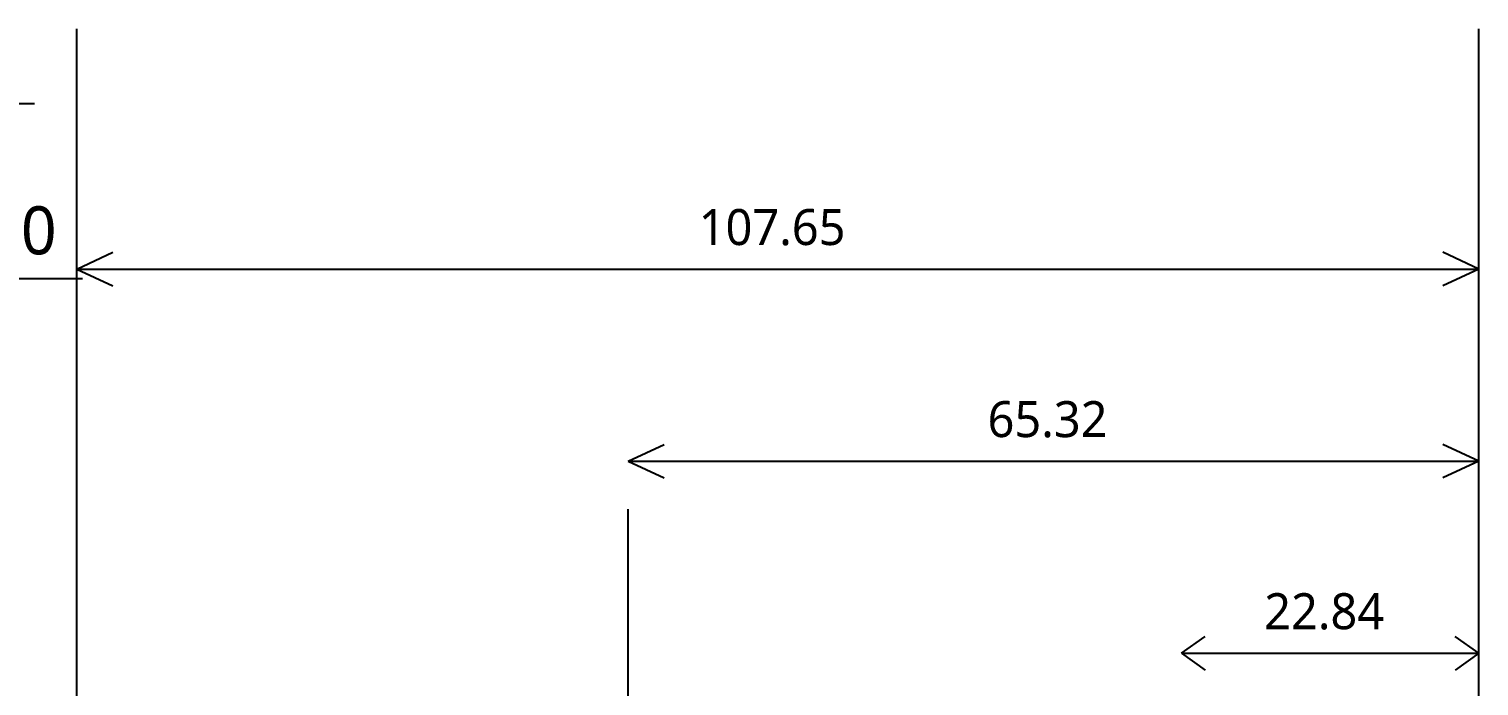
# Model space of a CAD drawing. Header units: metres. Extents: x 6 to 410, y 10 to 287.
# Drawn here: x 106.6 to 167, y 140.8 to 168.1 of the extents above; entities that cross this region are included whole.
import ezdxf

# ---------------------------------------------------------------- set-up
doc = ezdxf.new("R2010")
doc.units = ezdxf.units.M
doc.layers.add('DIM', color=2, linetype='Continuous')
doc.styles.add('CHINESE', font='msjh.ttc')

msp = doc.modelspace()

# ---------------------------------------------------------------- linework, layer by layer
at = {"layer": 'DIM', "color": 2}
for p, q in [((108.641, 122.146), (108.641, 168.146)), ((167.009, 122.146), (167.009, 168.146)), ((85.08, 165.047), (106.88, 165.047)), ((108.641, 158.146), (110.141, 158.846)), ((167.009, 158.146), (165.509, 158.846)), ((90.672, 157.759), (108.872, 157.759)), ((108.641, 158.146), (167.009, 158.146)), ((108.641, 158.146), (110.141, 157.446)), ((167.009, 158.146), (165.509, 157.446)), ((108.641, 122.146), (108.641, 156.146)), ((131.593, 150.146), (133.093, 150.846)), ((167.009, 150.146), (165.509, 150.846)), ((131.593, 150.146), (167.009, 150.146)), ((131.593, 150.146), (133.093, 149.446)), ((167.009, 150.146), (165.509, 149.446)), ((131.593, 122.146), (131.593, 148.146)), ((154.625, 142.146), (155.615, 142.846)), ((167.009, 142.146), (166.019, 142.846)), ((154.625, 142.146), (167.009, 142.146)), ((154.625, 142.146), (155.615, 141.446)), ((167.009, 142.146), (166.019, 141.446))]:
    msp.add_line(p, q, dxfattribs=at)

# ---------------------------------------------------------------- texts
at = {"layer": 'DIM', "color": 2, "style": 'CHINESE'}
msp.add_text('中心孔 Φ3.00', height=2, dxfattribs=at).set_placement((91.672, 158.759))
at = {"layer": 'DIM', "style": 'CHINESE'}
for s, p in [('107.65', (134.525, 159.146)), ('65.32', (146.551, 151.146)), ('22.84', (158.067, 143.146))]:
    msp.add_text(s, height=1.5, dxfattribs=at).set_placement(p)

doc.saveas('drawing.dxf')
